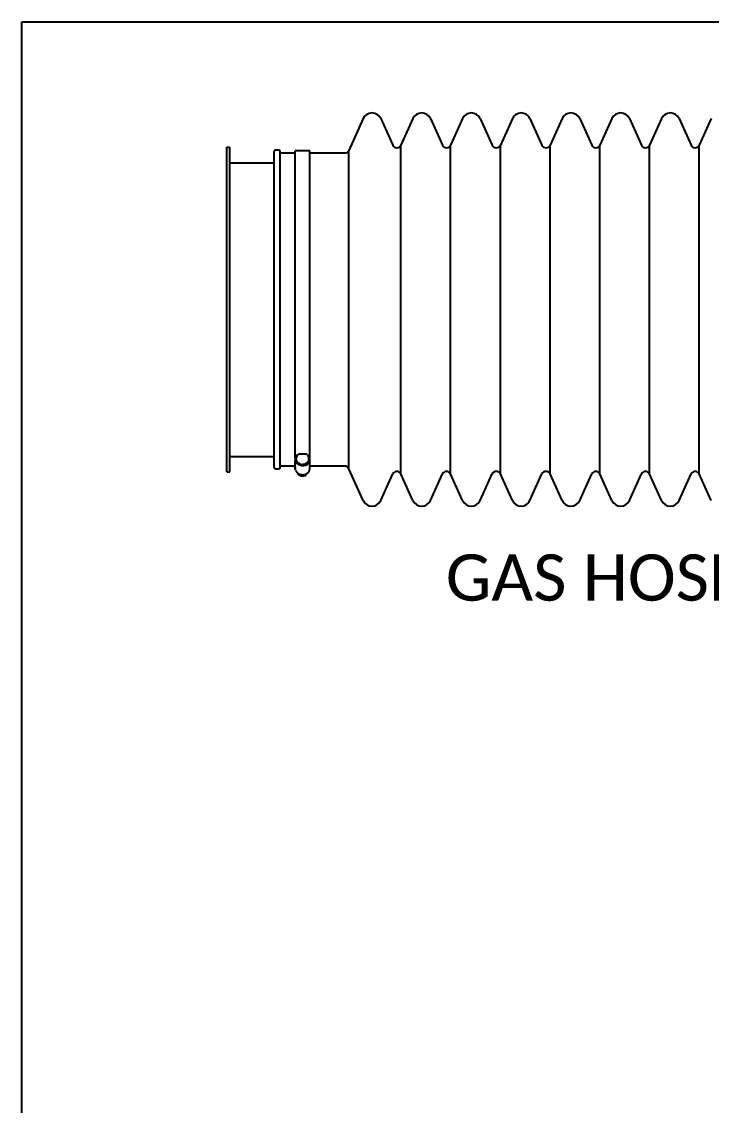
# Model space of a CAD drawing. Header units: millimetres. Extents: x 239 to 3500, y 0 to 2475.
# Drawn here: x 1920 to 2291, y 1051 to 1636 of the extents above; entities that cross this region are included whole.
import ezdxf

# ---------------------------------------------------------------- set-up
doc = ezdxf.new("R2010")
doc.units = ezdxf.units.MM
doc.header["$LTSCALE"] = 192.5
doc.layers.get('0').update_dxf_attribs({"linetype": 'CONTINUOUS'})
doc.styles.get("Standard").update_dxf_attribs({"font": 'calibri.ttf'})

msp = doc.modelspace()

# ---------------------------------------------------------------- linework, layer by layer
at = {"linetype": 'Continuous'}
for p, q in [((2103.562, 1583.259), (2095.795, 1566.103)), ((2113.036, 1583.259), (2119.512, 1568.953)), ((2130.362, 1583.259), (2123.885, 1568.953)), ((2139.836, 1583.259), (2146.312, 1568.953)), ((2157.162, 1583.259), (2150.685, 1568.953)), ((2166.636, 1583.259), (2173.112, 1568.953)), ((2183.962, 1583.259), (2177.485, 1568.953)), ((2193.436, 1583.259), (2199.912, 1568.953)), ((2210.762, 1583.259), (2204.285, 1568.953)), ((2220.236, 1583.259), (2226.712, 1568.953)), ((2237.562, 1583.259), (2231.085, 1568.953)), ((2247.036, 1583.259), (2253.512, 1568.953)), ((2264.362, 1583.259), (2257.885, 1568.953)), ((2273.836, 1583.259), (2280.312, 1568.953)), ((2291.162, 1583.259), (2284.685, 1568.953)), ((2030.099, 1392.693), (2030.099, 1567.893)), ((2030.099, 1567.893), (2031.699, 1567.893)), ((2031.699, 1392.693), (2031.699, 1567.893)), ((2123.885, 1391.634), (2123.885, 1568.953)), ((2150.685, 1391.634), (2150.685, 1568.953)), ((2177.485, 1391.634), (2177.485, 1568.953)), ((2204.285, 1391.634), (2204.285, 1568.953)), ((2231.085, 1391.634), (2231.085, 1568.953)), ((2257.885, 1391.634), (2257.885, 1568.953)), ((2284.685, 1391.634), (2284.685, 1568.953)), ((2055.699, 1395.095), (2055.699, 1565.489)), ((2058.099, 1566.293), (2056.499, 1566.293)), ((2058.899, 1395.097), (2058.899, 1565.492)), ((2066.899, 1564.693), (2058.899, 1564.693)), ((2066.899, 1400.274), (2066.899, 1565.893)), ((2074.899, 1565.893), (2066.899, 1565.893)), ((2074.899, 1400.274), (2074.899, 1565.893)), ((2093.609, 1564.693), (2074.899, 1564.693)), ((2095.795, 1394.484), (2095.795, 1566.103)), ((2032.099, 1559.493), (2055.699, 1559.493)), ((2032.099, 1401.093), (2055.699, 1401.093)), ((2068.063, 1401.513), (2066.899, 1401.513)), ((2066.899, 1394.947), (2066.899, 1398.895)), ((2072.848, 1402.381), (2068.95, 1402.381)), ((2074.899, 1401.513), (2073.735, 1401.513)), ((2074.899, 1394.947), (2074.899, 1398.895)), ((2030.099, 1392.693), (2031.699, 1392.693)), ((2058.099, 1394.293), (2056.499, 1394.293)), ((2066.899, 1395.893), (2058.899, 1395.893)), ((2093.609, 1395.893), (2074.899, 1395.893)), ((2103.562, 1377.328), (2095.795, 1394.484)), ((2113.036, 1377.328), (2119.512, 1391.634)), ((2130.362, 1377.328), (2123.885, 1391.634)), ((2139.836, 1377.328), (2146.312, 1391.634)), ((2157.162, 1377.328), (2150.685, 1391.634)), ((2166.636, 1377.328), (2173.112, 1391.634)), ((2183.962, 1377.328), (2177.485, 1391.634)), ((2193.436, 1377.328), (2199.912, 1391.634)), ((2210.762, 1377.328), (2204.285, 1391.634)), ((2220.236, 1377.328), (2226.712, 1391.634)), ((2237.562, 1377.328), (2231.085, 1391.634)), ((2247.036, 1377.328), (2253.512, 1391.634)), ((2264.362, 1377.328), (2257.885, 1391.634)), ((2273.836, 1377.328), (2280.312, 1391.634)), ((2291.162, 1377.328), (2284.685, 1391.634))]:
    msp.add_line(p, q, dxfattribs=at)
msp.add_lwpolyline([(1919.569, 1635.564), (3178.721, 1635.564), (3178.721, 153.229), (1919.569, 153.229)], close=True)
for centre, radius, start, end in [((2108.299, 1581.115), 5.2, 24.368131, 155.617546), ((2135.099, 1581.115), 5.2, 24.368131, 155.617546), ((2161.899, 1581.115), 5.2, 24.368131, 155.617546), ((2188.699, 1581.115), 5.2, 24.368131, 155.617546), ((2215.499, 1581.115), 5.2, 24.368131, 155.617546), ((2242.299, 1581.115), 5.2, 24.368131, 155.617546), ((2269.099, 1581.115), 5.2, 24.368131, 155.617546), ((2121.699, 1569.943), 2.4, 204.380221, 335.594999), ((2148.499, 1569.943), 2.4, 204.380221, 335.594999), ((2175.299, 1569.943), 2.4, 204.380221, 335.594999), ((2202.099, 1569.943), 2.4, 204.380221, 335.594999), ((2228.899, 1569.943), 2.4, 204.380221, 335.594999), ((2255.699, 1569.943), 2.4, 204.380221, 335.594999), ((2282.499, 1569.943), 2.4, 204.380221, 335.594999), ((2056.499, 1565.493), 0.8, 90, 179.874094), ((2058.099, 1565.493), 0.8, 0.125906, 90), ((2093.609, 1567.093), 2.4, 270.018155, 335.596057), ((2032.099, 1559.893), 0.4, 260, 270), ((2032.099, 1400.693), 0.4, 90, 100), ((2070.266, 1399.676), 3.366, 171.339262, 185.88027), ((2070.333, 1399.686), 3.434, 185.889765, 193.288758), ((2070.343, 1399.664), 3.444, 157.166299, 171.344351), ((2070.391, 1399.699), 3.493, 193.292035, 200.488472), ((2070.759, 1399.617), 3.303, 123.205239, 127.638089), ((2070.9, 1400.39), 3.625, 251.168274, 269.983625), ((2071.044, 1399.625), 3.294, 43.3059, 56.801218), ((2071.394, 1399.858), 2.867, 0.047361, 7.062644), ((2071.333, 1399.727), 3.572, 332.544786, 339.594703), ((2074.949, 1401.137), 0.347, 180.104081, 202.763122), ((2071.456, 1399.664), 3.444, 8.759801, 22.834623), ((2071.399, 1399.702), 3.501, 339.606433, 346.798212), ((2071.463, 1399.687), 3.436, 346.801313, 354.214523), ((2071.515, 1399.673), 3.384, 4.084975, 8.754341), ((2071.534, 1399.679), 3.364, 354.22487, 359.861843), ((2071.578, 1399.678), 3.321, 359.871555, 4.079306), ((2056.499, 1395.093), 0.8, 180.126673, 270), ((2058.099, 1395.093), 0.8, 270, 359.873327), ((2070.657, 1394.954), 3.758, 171.683285, 183.965212), ((2070.8, 1394.982), 3.905, 206.085128, 212.107575), ((2070.997, 1394.984), 3.906, 326.778494, 333.718548), ((2071.016, 1394.974), 3.884, 333.728254, 347.351896), ((2071.086, 1394.956), 3.812, 347.379739, 359.84203), ((2071.131, 1394.951), 3.767, 359.915717, 8.158434), ((2093.609, 1393.493), 2.4, 24.403943, 89.981845), ((2121.699, 1390.644), 2.4, 24.405001, 155.619808), ((2148.499, 1390.644), 2.4, 24.405001, 155.619808), ((2175.299, 1390.644), 2.4, 24.405001, 155.619808), ((2202.099, 1390.644), 2.4, 24.405001, 155.619808), ((2228.899, 1390.644), 2.4, 24.405001, 155.619808), ((2255.699, 1390.644), 2.4, 24.405001, 155.619808), ((2282.499, 1390.644), 2.4, 24.405001, 155.619808), ((2070.916, 1393.304), 2.888, 292.010722, 306.851338), ((2108.299, 1379.472), 5.2, 204.382457, 335.631869), ((2135.099, 1379.472), 5.2, 204.382457, 335.631869), ((2161.899, 1379.472), 5.2, 204.382457, 335.631869), ((2188.699, 1379.472), 5.2, 204.382457, 335.631869), ((2215.499, 1379.472), 5.2, 204.382457, 335.631869), ((2242.299, 1379.472), 5.2, 204.382457, 335.631869), ((2269.099, 1379.472), 5.2, 204.382457, 335.631869)]:
    msp.add_arc(centre, radius, start, end, dxfattribs=at)
for points in [[(2067.197, 1401.14), (2067.197, 1401.299), (2067.052, 1401.47), (2066.899, 1401.513)], [(2067.537, 1399.861), (2067.537, 1400.224), (2067.609, 1400.592), (2067.744, 1400.929)], [(2067.933, 1398.401), (2067.68, 1398.837), (2067.537, 1399.357), (2067.537, 1399.861)], [(2067.744, 1400.929), (2067.948, 1401.437), (2068.309, 1401.899), (2068.742, 1402.233)], [(2069.726, 1396.959), (2069, 1397.208), (2068.318, 1397.738), (2067.933, 1398.401)], [(2072.076, 1396.961), (2071.7, 1396.831), (2071.297, 1396.765), (2070.899, 1396.765)], [(2073.866, 1398.405), (2073.482, 1397.741), (2072.801, 1397.21), (2072.076, 1396.961)], [(2073.441, 1401.884), (2073.864, 1401.434), (2074.163, 1400.824), (2074.239, 1400.211)], [(2074.261, 1399.861), (2074.262, 1399.358), (2074.118, 1398.84), (2073.866, 1398.405)], [(2074.899, 1401.513), (2074.746, 1401.47), (2074.601, 1401.299), (2074.601, 1401.14)], [(2067.294, 1393.265), (2067.077, 1393.708), (2066.943, 1394.202), (2066.909, 1394.694)], [(2069.73, 1391.22), (2068.836, 1391.487), (2067.989, 1392.115), (2067.493, 1392.906)], [(2069.8, 1390.626), (2069.187, 1390.874), (2068.635, 1391.372), (2068.333, 1391.96)], [(2072.054, 1391.216), (2071.311, 1390.997), (2070.473, 1390.998), (2069.73, 1391.22)], [(2072.064, 1396.151), (2071.319, 1395.941), (2070.487, 1395.94), (2069.741, 1396.148)], [(2074.264, 1392.844), (2073.763, 1392.079), (2072.932, 1391.475), (2072.054, 1391.216)], [(2073.465, 1391.961), (2073.272, 1391.585), (2072.985, 1391.246), (2072.647, 1390.993)], [(2070.899, 1390.413), (2070.526, 1390.413), (2070.146, 1390.487), (2069.8, 1390.626)], [(2071.998, 1390.626), (2071.652, 1390.487), (2071.272, 1390.413), (2070.899, 1390.413)]]:
    msp.add_open_spline(points, degree=3, dxfattribs=at)
for points, knots in [([(2069.741, 1396.148), (2069.151, 1396.313), (2068.045, 1396.893), (2067.325, 1397.924), (2067.119, 1398.477)], [0, 0, 0, 0, 0.509464, 1, 1, 1, 1]), ([(2067.169, 1401.003), (2067.178, 1401.024), (2067.192, 1401.069), (2067.197, 1401.116), (2067.197, 1401.14)], [0, 0, 0, 0, 0.4991744, 1, 1, 1, 1]), ([(2070.899, 1396.391), (2070.051, 1396.391), (2068.322, 1396.989), (2067.536, 1398.687), (2067.537, 1399.487)], [0, 0, 0, 0, 0.5146258, 1, 1, 1, 1]), ([(2074.261, 1399.487), (2074.261, 1398.687), (2073.476, 1396.988), (2071.747, 1396.391), (2070.899, 1396.391)], [0, 0, 0, 0, 0.4853591, 1, 1, 1, 1]), ([(2074.503, 1398.08), (2074.143, 1397.387), (2073.311, 1396.6), (2072.326, 1396.224), (2072.064, 1396.151)], [0, 0, 0, 0, 0.7414626, 1, 1, 1, 1])]:
    msp.add_open_spline(points, degree=3, knots=knots, dxfattribs=at)

# ---------------------------------------------------------------- texts
at = {"insert": (2148.065, 1348.251), "char_height": 25, "width": 259.88298, "attachment_point": 1}
msp.add_mtext('GAS HOSE', dxfattribs=at)

doc.saveas('drawing.dxf')
